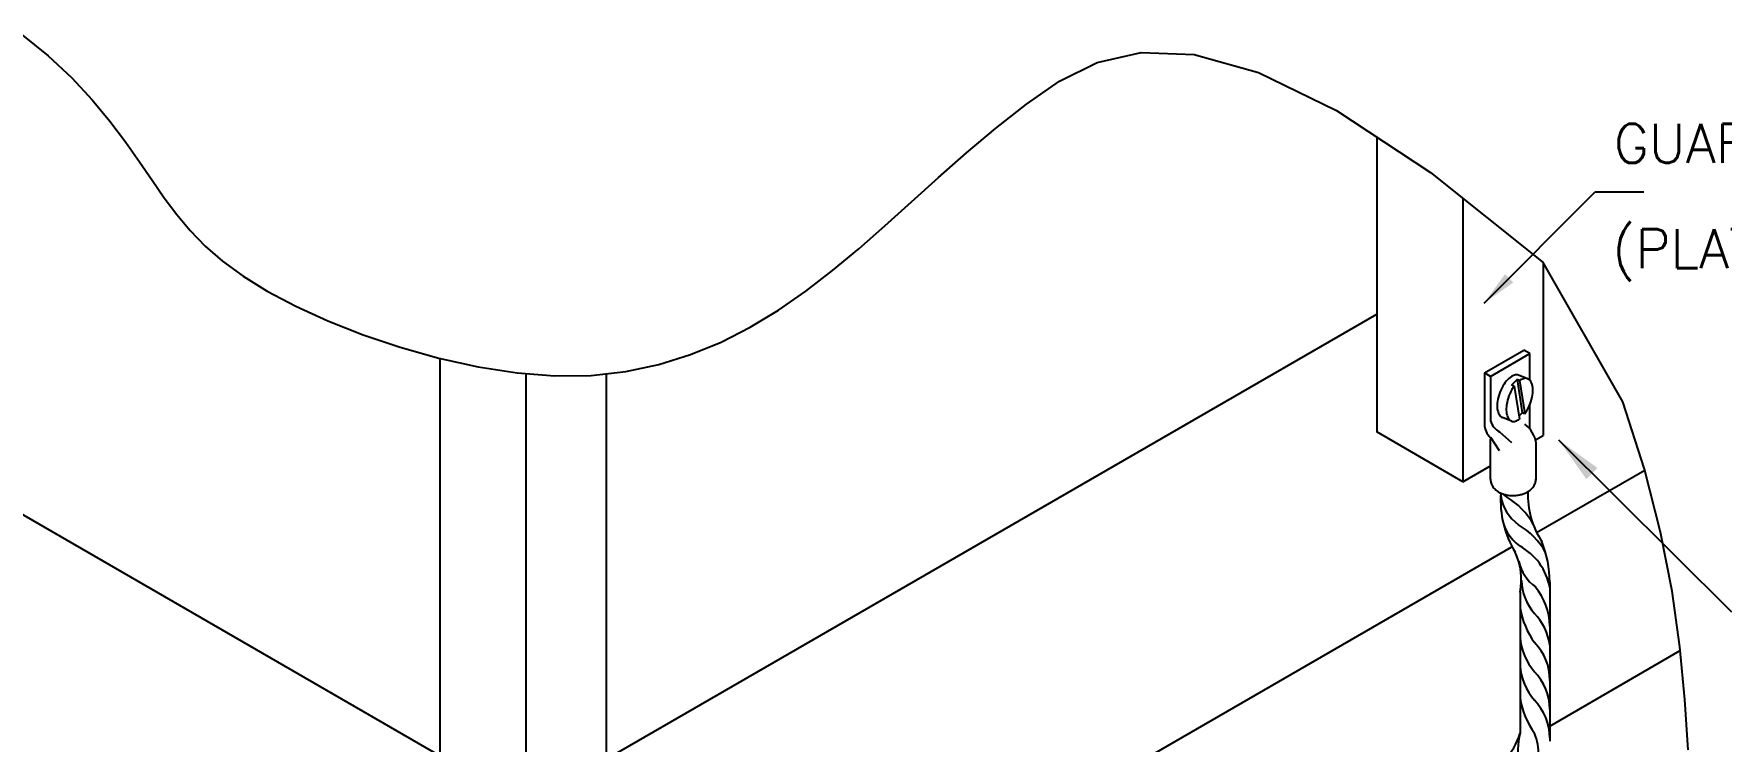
# Model space of a CAD drawing. Header units: millimetres. Extents: x -6154 to -6131.7, y -4429.1 to -4414.6.
# Drawn here: x -6145.66 to -6137.03, y -4418.6 to -4414.98 of the extents above; entities that cross this region are included whole.
import ezdxf

# ---------------------------------------------------------------- set-up
doc = ezdxf.new("R2010")
doc.units = ezdxf.units.MM
doc.header["$LTSCALE"] = 10
doc.layers.add('Termotécnica', color=7, linetype='Continuous')
doc.styles.add('r80', font='romans.shx')

msp = doc.modelspace()

# ---------------------------------------------------------------- linework, layer by layer
at = {"layer": 'Termotécnica', "color": 2}
for p, q in [((-6138.7909, -4415.5078), (-6138.7909, -4417.0162)), ((-6138.3501, -4415.8211), (-6138.3501, -4417.2706)), ((-6138.2417, -4416.3568), (-6137.675, -4415.7902)), ((-6137.425, -4415.7902), (-6137.675, -4415.7902)), ((-6137.9397, -4416.1485), (-6137.9397, -4417.0337)), ((-6142.7351, -4418.69), (-6138.7909, -4416.4128)), ((-6143.5863, -4418.6724), (-6147.4367, -4416.4494)), ((-6143.5863, -4416.64), (-6143.5863, -4419.7848)), ((-6143.1455, -4416.718), (-6143.1455, -4420.0393)), ((-6142.7351, -4416.718), (-6142.7351, -4419.8023)), ((-6138.0734, -4416.7481), (-6138.1015, -4416.7764)), ((-6138.0881, -4416.7815), (-6138.1015, -4416.7764)), ((-6138.0881, -4416.7815), (-6138.0609, -4416.9509)), ((-6138.06, -4416.7533), (-6138.0734, -4416.7481)), ((-6138.0734, -4416.7481), (-6138.0462, -4416.9175)), ((-6138.0191, -4416.7437), (-6138.0653, -4416.7261)), ((-6138.06, -4416.7533), (-6138.0328, -4416.9226)), ((-6138.1018, -4416.9605), (-6138.148, -4416.9428)), ((-6138.0462, -4416.9175), (-6138.0634, -4416.9349)), ((-6138.0328, -4416.9226), (-6138.0462, -4416.9175)), ((-6138.3501, -4417.2706), (-6138.7909, -4417.0162)), ((-6137.9792, -4417.0565), (-6137.9397, -4417.0337)), ((-6138.209, -4417.2584), (-6138.209, -4417.0511)), ((-6137.9762, -4417.262), (-6137.9762, -4417.0716)), ((-6137.8609, -4417.0569), (-6136.9756, -4417.9367)), ((-6138.3501, -4417.2706), (-6138.209, -4417.1892)), ((-6137.9734, -4417.5304), (-6137.42, -4417.2109)), ((-6143.1455, -4420.5165), (-6138.0993, -4417.6031)), ((-6137.9055, -4417.7848), (-6137.9055, -4418.598)), ((-6138.0577, -4417.8361), (-6138.0577, -4418.5579)), ((-6137.9055, -4418.5205), (-6137.2378, -4418.135))]:
    msp.add_line(p, q, dxfattribs=at)
at = {"layer": 'Termotécnica', "color": 2, "ltscale": 1.6}
for p, q in [((-6138.2403, -4416.7142), (-6138.0382, -4416.5975)), ((-6138.2092, -4416.7321), (-6138.0071, -4416.6154)), ((-6138.0071, -4416.6154), (-6138.0382, -4416.5975)), ((-6138.0071, -4416.7519), (-6138.0071, -4416.6154)), ((-6138.2092, -4416.7321), (-6138.2403, -4416.7142)), ((-6138.2403, -4416.7142), (-6138.2403, -4416.9771)), ((-6138.2092, -4416.7321), (-6138.2092, -4416.9592)), ((-6138.0071, -4417.0015), (-6138.0071, -4416.875)), ((-6138.2099, -4417.0436), (-6138.1647, -4417.1116)), ((-6138.1626, -4417.0155), (-6138.1012, -4417.0693))]:
    msp.add_line(p, q, dxfattribs=at)
at = {"layer": 'Termotécnica', "color": 1}
for points in [[(-6145.7301, -4414.979), (-6145.5903, -4415.092), (-6145.4694, -4415.205), (-6145.3648, -4415.317), (-6145.274, -4415.4265), (-6145.1943, -4415.5324), (-6145.1233, -4415.6334), (-6145.0583, -4415.7287), (-6144.9958, -4415.8186), (-6144.9321, -4415.9042), (-6144.8637, -4415.9862), (-6144.7867, -4416.0655), (-6144.6978, -4416.143), (-6144.5931, -4416.2195), (-6144.469, -4416.296), (-6144.3232, -4416.3726), (-6144.1584, -4416.4477), (-6143.9787, -4416.5187), (-6143.7881, -4416.5832), (-6143.5905, -4416.639), (-6143.3901, -4416.6836), (-6143.1908, -4416.7145), (-6142.9967, -4416.7295), (-6142.8111, -4416.7266), (-6142.6339, -4416.7066), (-6142.4646, -4416.6706), (-6142.3025, -4416.6201), (-6142.1469, -4416.556), (-6141.9972, -4416.4799), (-6141.8526, -4416.3927), (-6141.7126, -4416.296), (-6141.5762, -4416.1908), (-6141.4419, -4416.0786), (-6141.308, -4415.9608), (-6141.1728, -4415.8389), (-6141.0344, -4415.7144), (-6140.8913, -4415.5886), (-6140.7417, -4415.463), (-6140.5839, -4415.339), (-6140.4143, -4415.2211), (-6140.2228, -4415.1262), (-6139.9973, -4415.074), (-6139.7258, -4415.0844), (-6139.3963, -4415.1772), (-6138.9968, -4415.3722), (-6138.5153, -4415.6894), (-6137.9397, -4416.1485)], [(-6137.1983, -4418.6428), (-6137.2141, -4418.3847), (-6137.2397, -4418.1151), (-6137.2796, -4417.8311), (-6137.3385, -4417.5295), (-6137.421, -4417.2072), (-6137.5317, -4416.8613), (-6137.9397, -4416.1485)]]:
    msp.add_lwpolyline(points, dxfattribs=at)
at = {"layer": 'Termotécnica', "color": 2}
for points in [[(-6138.0653, -4416.7261, 0.174705), (-6138.0862, -4416.7257, 0.104203), (-6138.1157, -4416.7432, 0.064948), (-6138.1396, -4416.7716, 0.051099), (-6138.1608, -4416.8138, 0.051099), (-6138.1731, -4416.8593, 0.064948), (-6138.1742, -4416.8965, 0.104203), (-6138.1638, -4416.9292, 0.174705), (-6138.148, -4416.9428, 0.174705)], [(-6138.0881, -4416.7815, 0.016409), (-6138.0934, -4416.7893, 0.051099), (-6138.1146, -4416.8314, 0.051099), (-6138.1268, -4416.877, 0.064948), (-6138.128, -4416.9141, 0.104203), (-6138.1176, -4416.9469, 0.174705), (-6138.1018, -4416.9605, 0.174705)], [(-6138.0328, -4416.9226, 0.016409), (-6138.0274, -4416.9149, 0.051099), (-6138.0062, -4416.8727, 0.051099), (-6137.994, -4416.8272, 0.064948), (-6137.9929, -4416.79, 0.104203), (-6138.0032, -4416.7573, 0.174705), (-6138.0191, -4416.7437, 0.174705), (-6138.04, -4416.7433, 0.06738), (-6138.06, -4416.7533, 0.064948)], [(-6138.1018, -4416.9605, 0.174705), (-6138.0809, -4416.9609, 0.06738), (-6138.0609, -4416.9509, 0.064948)]]:
    msp.add_lwpolyline(points, format="xyb", dxfattribs=at)
at = {"layer": 'Termotécnica', "color": 2, "ltscale": 1.6}
for centre, start, end in [((-6138.118, -4416.9312), 197.03702, 242.12723), ((-6138.145, -4416.9739), 181.95655, 227.04675)]:
    msp.add_arc(centre, 0.0954, start, end, dxfattribs=at)
at = {"layer": 'Termotécnica', "color": 2}
for centre, radius, start, end in [((-6138.1174, -4417.092), 0.1427, 8.24164, 53.83282), ((-6137.6468, -4417.3665), 0.5106, 175.94917, 211.28667), ((-6137.59, -4417.3403), 0.4279, 177.36978, 213.60898), ((-6138.3742, -4417.7717), 0.323, 348.49138, 25.68111), ((-6138.496, -4417.7931), 0.5906, 0.80779, 21.45253), ((-6138.3786, -4418.4627), 0.3347, 287.90402, 343.46809)]:
    msp.add_arc(centre, radius, start, end, dxfattribs=at)
at = {"layer": 'Termotécnica', "color": 1}
for centre, radius, start, end in [((-6137.9351, -4417.309), 0.224, 188.33486, 234.24795), ((-6137.9986, -4417.1689), 0.2214, 228.27712, 234.39069), ((-6138.3083, -4417.6634), 0.3628, 28.35789, 60.10374), ((-6137.9314, -4417.419), 0.2214, 187.34829, 234.39069), ((-6138.2469, -4417.8054), 0.3628, 28.35789, 60.10374), ((-6138.2046, -4417.8664), 0.3039, 10.23688, 61.65485), ((-6137.8367, -4417.6225), 0.235, 193.95249, 232.53282), ((-6137.769, -4417.7624), 0.2826, 182.81495, 220.34384), ((-6138.2293, -4418.0153), 0.3238, 1.11022, 39.57073), ((-6137.6243, -4417.841), 0.4401, 189.97977, 215.09093), ((-6138.1836, -4418.1428), 0.2804, 7.42155, 44.73842), ((-6137.7608, -4418.0462), 0.2976, 183.78303, 221.28766), ((-6138.1705, -4418.2827), 0.265, 359.05837, 45.39724), ((-6137.7608, -4418.1924), 0.2976, 183.78303, 221.28766), ((-6138.1802, -4418.4352), 0.2747, 359.92225, 44.53336), ((-6137.6344, -4418.3103), 0.4287, 189.10073, 215.27812), ((-6138.1802, -4418.5815), 0.2747, 359.92225, 44.53336), ((-6137.6988, -4418.65), 0.3705, 165.60558, 190.96724), ((-6138.2083, -4418.6566), 0.2447, 328.25559, 23.78405)]:
    msp.add_arc(centre, radius, start, end, dxfattribs=at)
at = {"layer": 'Termotécnica', "color": 2, "ltscale": 1.6}
msp.add_open_spline([(-6138.209, -4417.2584), (-6138.2089, -4417.2621), (-6138.2089, -4417.2647), (-6138.2082, -4417.2682), (-6138.2059, -4417.2783), (-6138.2021, -4417.288), (-6138.1968, -4417.2971), (-6138.1899, -4417.3059), (-6138.1813, -4417.3142), (-6138.1706, -4417.3219), (-6138.1576, -4417.329), (-6138.1418, -4417.335), (-6138.1226, -4417.3396), (-6138.099, -4417.342), (-6138.0742, -4417.3407), (-6138.0513, -4417.3361), (-6138.0331, -4417.3297), (-6138.0183, -4417.3222), (-6138.0063, -4417.3139), (-6137.9967, -4417.3051), (-6137.9892, -4417.2959), (-6137.9835, -4417.2864), (-6137.9793, -4417.2766), (-6137.9771, -4417.2676), (-6137.9762, -4417.2599), (-6137.9761, -4417.2555), (-6137.9762, -4417.2534)], degree=3, knots=[6.165399, 6.165399, 6.165399, 6.165399, 6.25737, 6.349341, 6.441312, 6.533283, 6.631551, 6.73767, 6.855349, 6.988358, 7.139882, 7.312727, 7.511118, 7.744299, 8.028723, 8.257074, 8.452484, 8.622545, 8.771168, 8.901233, 9.016324, 9.120515, 9.21761, 9.310805, 9.367792, 9.424778, 9.424778, 9.424778, 9.424778], dxfattribs=at)
at = {"layer": 'Termotécnica', "color": 2}
for points in [[(-6138.0924, -4416.2516), (-6138.1346, -4416.2088), (-6138.2417, -4416.3568)], [(-6137.7187, -4417.2574), (-6137.6614, -4417.2004), (-6137.8609, -4417.0569)]]:
    msp.add_solid(points, dxfattribs=at)

# ---------------------------------------------------------------- texts
at = {"layer": 'Termotécnica', "color": 2, "style": 'r80'}
for s, p in [('GUARDA CORPO', (-6137.5789, -4415.6398)), ('(PLATIBANDA)', (-6137.5873, -4416.1782))]:
    msp.add_text(s, height=0.2, dxfattribs=at).set_placement(p)

doc.saveas('drawing.dxf')
